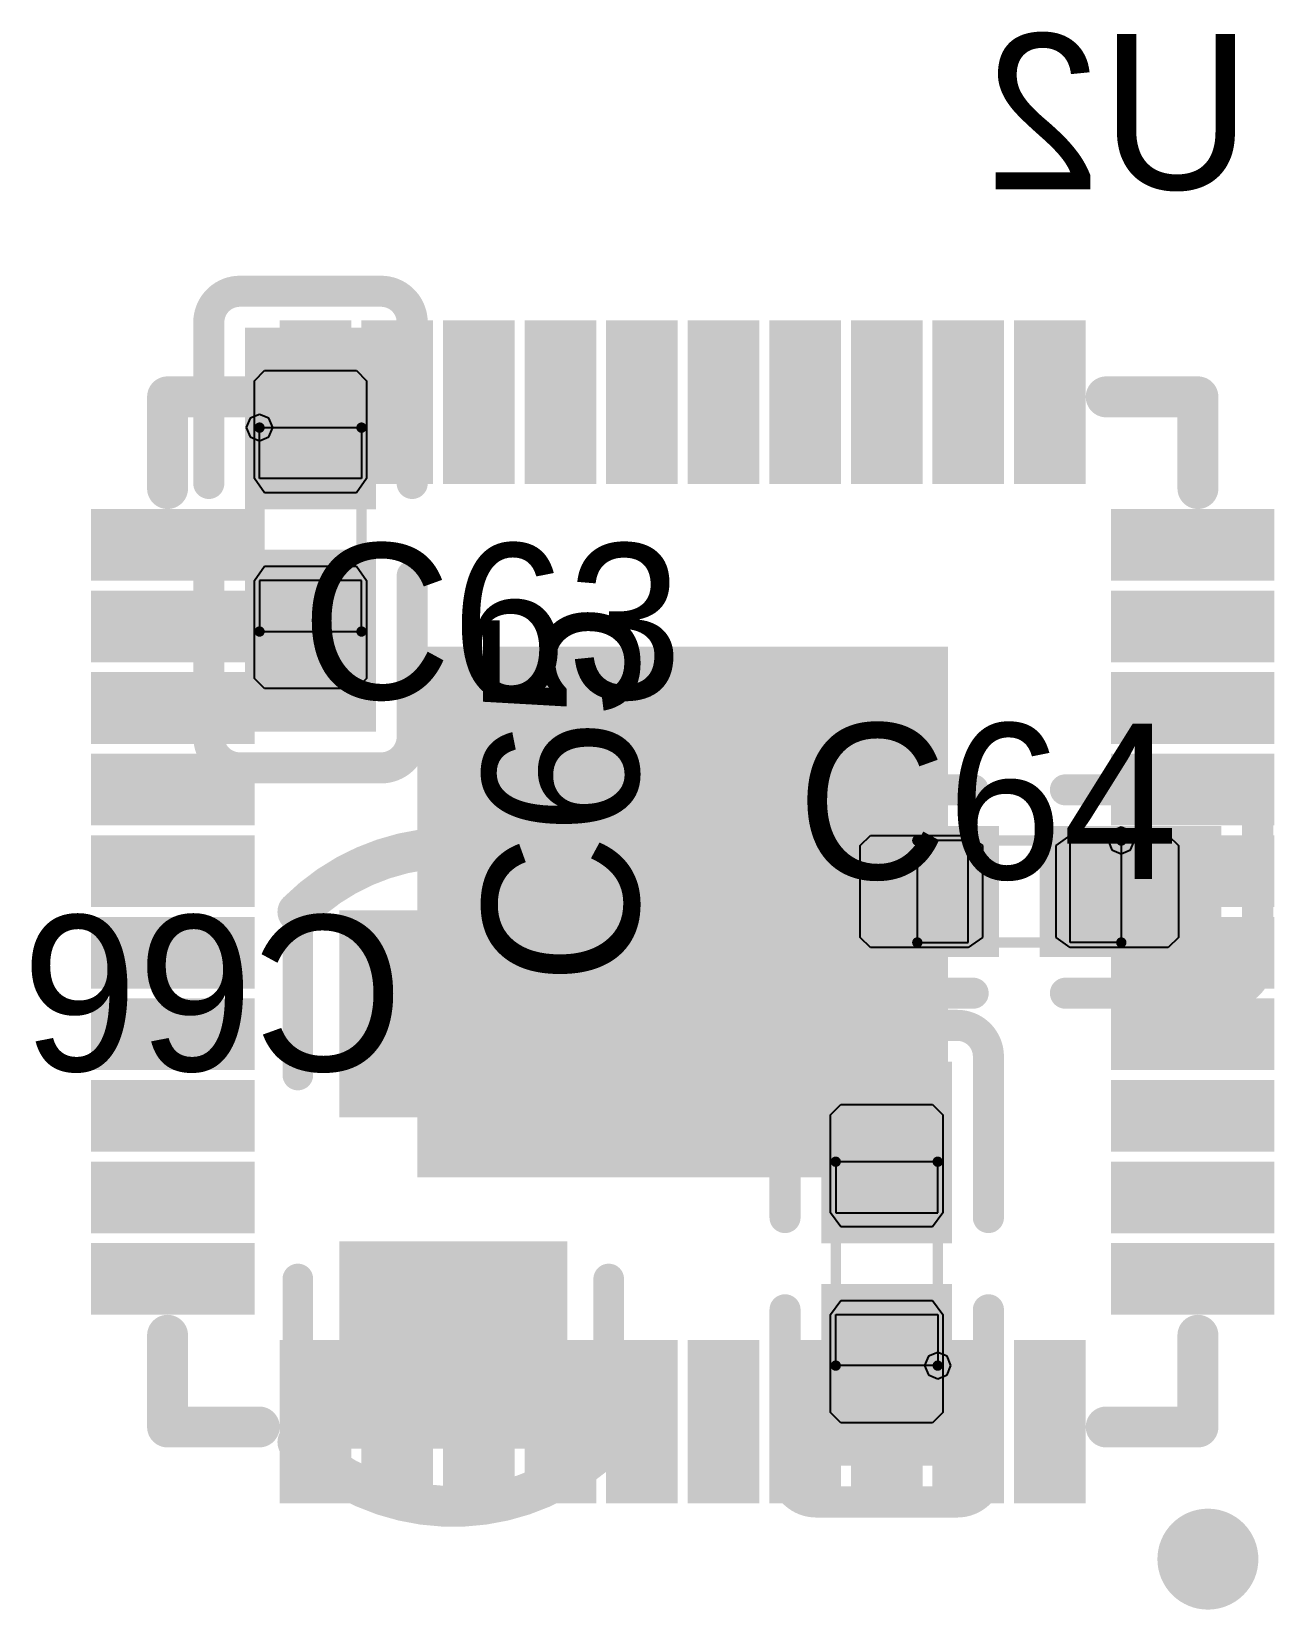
# Model space of a CAD drawing. Header units: millimetres. Extents: x 892 to 1144, y 1011 to 1123.
# Drawn here: x 983.03 to 989.13, y 1096.1 to 1103.84 of the extents above; entities that cross this region are included whole.
import ezdxf

# ---------------------------------------------------------------- set-up
doc = ezdxf.new("R2010")
doc.units = ezdxf.units.MM
for name, color, linetype in [('BottomLayer', 5, 'Continuous'), ('BottomOverlay', 54, 'Continuous'), ('BottomPaste', 16, 'Continuous'), ('BottomSolder', 6, 'Continuous'), ('Mechanical15', 56, 'Continuous'), ('TopLayer', 1, 'Continuous'), ('TopOverlay', 2, 'Continuous'), ('TopPaste', 8, 'Continuous'), ('TopSolder', 216, 'Continuous')]:
    doc.layers.add(name, color=color, linetype=linetype)

msp = doc.modelspace()

# ---------------------------------------------------------------- linework, layer by layer
at = {"layer": 'BottomLayer'}
for points in [[(984.3, 1101.675), (984.55, 1101.675), (984.3, 1102.375), (984.55, 1102.375)], [(984.7, 1101.675), (984.95, 1101.675), (984.7, 1102.375), (984.95, 1102.375)], [(985.1, 1101.675), (985.35, 1101.675), (985.1, 1102.375), (985.35, 1102.375)], [(985.5, 1101.675), (985.75, 1101.675), (985.5, 1102.375), (985.75, 1102.375)], [(985.9, 1101.675), (986.15, 1101.675), (985.9, 1102.375), (986.15, 1102.375)], [(986.3, 1101.675), (986.55, 1101.675), (986.3, 1102.375), (986.55, 1102.375)], [(986.7, 1101.675), (986.95, 1101.675), (986.7, 1102.375), (986.95, 1102.375)], [(987.1, 1101.675), (987.35, 1101.675), (987.1, 1102.375), (987.35, 1102.375)], [(987.5, 1101.675), (987.75, 1101.675), (987.5, 1102.375), (987.75, 1102.375)], [(987.9, 1101.675), (988.15, 1101.675), (987.9, 1102.375), (988.15, 1102.375)], [(983.375, 1101.45), (983.375, 1101.2), (984.075, 1101.45), (984.075, 1101.2)], [(988.375, 1101.45), (988.375, 1101.2), (989.075, 1101.45), (989.075, 1101.2)], [(983.375, 1101.05), (983.375, 1100.8), (984.075, 1101.05), (984.075, 1100.8)], [(988.375, 1101.05), (988.375, 1100.8), (989.075, 1101.05), (989.075, 1100.8)], [(987.475, 1098.275), (987.475, 1100.775), (984.975, 1098.275), (984.975, 1100.775)], [(983.375, 1100.65), (983.375, 1100.4), (984.075, 1100.65), (984.075, 1100.4)], [(988.375, 1100.65), (988.375, 1100.4), (989.075, 1100.65), (989.075, 1100.4)], [(983.375, 1100.25), (983.375, 1100), (984.075, 1100.25), (984.075, 1100)], [(988.375, 1100.25), (988.375, 1100), (989.075, 1100.25), (989.075, 1100)], [(983.375, 1099.85), (983.375, 1099.6), (984.075, 1099.85), (984.075, 1099.6)], [(988.375, 1099.85), (988.375, 1099.6), (989.075, 1099.85), (989.075, 1099.6)], [(983.375, 1099.45), (983.375, 1099.2), (984.075, 1099.45), (984.075, 1099.2)], [(988.375, 1099.45), (988.375, 1099.2), (989.075, 1099.45), (989.075, 1099.2)], [(983.375, 1099.05), (983.375, 1098.8), (984.075, 1099.05), (984.075, 1098.8)], [(988.375, 1099.05), (988.375, 1098.8), (989.075, 1099.05), (989.075, 1098.8)], [(983.375, 1098.65), (983.375, 1098.4), (984.075, 1098.65), (984.075, 1098.4)], [(988.375, 1098.65), (988.375, 1098.4), (989.075, 1098.65), (989.075, 1098.4)], [(983.375, 1098.25), (983.375, 1098), (984.075, 1098.25), (984.075, 1098)], [(988.375, 1098.25), (988.375, 1098), (989.075, 1098.25), (989.075, 1098)], [(983.375, 1097.85), (983.375, 1097.6), (984.075, 1097.85), (984.075, 1097.6)], [(988.375, 1097.85), (988.375, 1097.6), (989.075, 1097.85), (989.075, 1097.6)], [(984.3, 1096.675), (984.55, 1096.675), (984.3, 1097.375), (984.55, 1097.375)], [(984.7, 1096.675), (984.95, 1096.675), (984.7, 1097.375), (984.95, 1097.375)], [(985.1, 1096.675), (985.35, 1096.675), (985.1, 1097.375), (985.35, 1097.375)], [(985.5, 1096.675), (985.75, 1096.675), (985.5, 1097.375), (985.75, 1097.375)], [(985.9, 1096.675), (986.15, 1096.675), (985.9, 1097.375), (986.15, 1097.375)], [(986.3, 1096.675), (986.55, 1096.675), (986.3, 1097.375), (986.55, 1097.375)], [(986.7, 1096.675), (986.95, 1096.675), (986.7, 1097.375), (986.95, 1097.375)], [(987.1, 1096.675), (987.35, 1096.675), (987.1, 1097.375), (987.35, 1097.375)], [(987.5, 1096.675), (987.75, 1096.675), (987.5, 1097.375), (987.75, 1097.375)], [(987.9, 1096.675), (988.15, 1096.675), (987.9, 1097.375), (988.15, 1097.375)]]:
    msp.add_solid(points, dxfattribs=at)
at = {"layer": 'BottomOverlay', "const_width": 0.2007}
for points in [[(983.6992, 1102.0508), (984.1488, 1102.0508)], [(983.6992, 1101.6012), (983.6992, 1102.0508)], [(988.3012, 1102.0508), (988.7508, 1102.0508)], [(988.7508, 1101.6012), (988.7508, 1102.0508)], [(983.6992, 1096.9992), (983.6992, 1097.4488)], [(988.7508, 1096.9992), (988.7508, 1097.4488)], [(983.6992, 1096.9992), (984.1488, 1096.9992)], [(988.3012, 1096.9992), (988.7508, 1096.9992)]]:
    msp.add_lwpolyline(points, dxfattribs=at)
at = {"layer": 'BottomOverlay'}
for points, const_width in [([(983.649, 1102.0508, 1), (983.7494, 1102.0508, 1)], 0.1003), ([(983.649, 1102.0508, 1), (983.7494, 1102.0508, 1)], 0.1003), ([(984.0986, 1102.0508, 1), (984.1989, 1102.0508, 1)], 0.1003), ([(988.251, 1102.0508, 1), (988.3514, 1102.0508, 1)], 0.1003), ([(988.7006, 1102.0508, 1), (988.801, 1102.0508, 1)], 0.1003), ([(988.7006, 1102.0508, 1), (988.801, 1102.0508, 1)], 0.1003), ([(983.649, 1101.6012, 1), (983.7494, 1101.6012, 1)], 0.1003), ([(988.7006, 1101.6012, 1), (988.801, 1101.6012, 1)], 0.1003), ([(983.649, 1097.4488, 1), (983.7494, 1097.4488, 1)], 0.1003), ([(988.7006, 1097.4488, 1), (988.801, 1097.4488, 1)], 0.1003), ([(983.649, 1096.9992, 1), (983.7494, 1096.9992, 1)], 0.1003), ([(983.649, 1096.9992, 1), (983.7494, 1096.9992, 1)], 0.1003), ([(984.0986, 1096.9992, 1), (984.1989, 1096.9992, 1)], 0.1003), ([(988.251, 1096.9992, 1), (988.3514, 1096.9992, 1)], 0.1003), ([(988.7006, 1096.9992, 1), (988.801, 1096.9992, 1)], 0.1003), ([(988.7006, 1096.9992, 1), (988.801, 1096.9992, 1)], 0.1003), ([(988.7362, 1096.4741, 1), (988.8606, 1096.4741, 1)], 0.1245), ([(988.7387, 1096.4741, 1), (988.8632, 1096.4741, 1)], 0.1245)]:
    msp.add_lwpolyline(points, format="xyb", close=True, dxfattribs=dict(at, const_width=const_width))
at = {"layer": 'BottomOverlay', "const_width": 0.2489}
msp.add_lwpolyline([(988.8009, 1096.4741, -196.89102), (988.7984, 1096.4741)], format="xyb", dxfattribs=at)
at = {"layer": 'BottomPaste'}
for points in [[(984.3, 1101.675), (984.55, 1101.675), (984.3, 1102.375), (984.55, 1102.375)], [(984.7, 1101.675), (984.95, 1101.675), (984.7, 1102.375), (984.95, 1102.375)], [(985.1, 1101.675), (985.35, 1101.675), (985.1, 1102.375), (985.35, 1102.375)], [(985.5, 1101.675), (985.75, 1101.675), (985.5, 1102.375), (985.75, 1102.375)], [(985.9, 1101.675), (986.15, 1101.675), (985.9, 1102.375), (986.15, 1102.375)], [(986.3, 1101.675), (986.55, 1101.675), (986.3, 1102.375), (986.55, 1102.375)], [(986.7, 1101.675), (986.95, 1101.675), (986.7, 1102.375), (986.95, 1102.375)], [(987.1, 1101.675), (987.35, 1101.675), (987.1, 1102.375), (987.35, 1102.375)], [(987.5, 1101.675), (987.75, 1101.675), (987.5, 1102.375), (987.75, 1102.375)], [(987.9, 1101.675), (988.15, 1101.675), (987.9, 1102.375), (988.15, 1102.375)], [(983.375, 1101.45), (983.375, 1101.2), (984.075, 1101.45), (984.075, 1101.2)], [(988.375, 1101.45), (988.375, 1101.2), (989.075, 1101.45), (989.075, 1101.2)], [(983.375, 1101.05), (983.375, 1100.8), (984.075, 1101.05), (984.075, 1100.8)], [(988.375, 1101.05), (988.375, 1100.8), (989.075, 1101.05), (989.075, 1100.8)], [(987.475, 1098.275), (987.475, 1100.775), (984.975, 1098.275), (984.975, 1100.775)], [(983.375, 1100.65), (983.375, 1100.4), (984.075, 1100.65), (984.075, 1100.4)], [(988.375, 1100.65), (988.375, 1100.4), (989.075, 1100.65), (989.075, 1100.4)], [(983.375, 1100.25), (983.375, 1100), (984.075, 1100.25), (984.075, 1100)], [(988.375, 1100.25), (988.375, 1100), (989.075, 1100.25), (989.075, 1100)], [(983.375, 1099.85), (983.375, 1099.6), (984.075, 1099.85), (984.075, 1099.6)], [(988.375, 1099.85), (988.375, 1099.6), (989.075, 1099.85), (989.075, 1099.6)], [(983.375, 1099.45), (983.375, 1099.2), (984.075, 1099.45), (984.075, 1099.2)], [(988.375, 1099.45), (988.375, 1099.2), (989.075, 1099.45), (989.075, 1099.2)], [(983.375, 1099.05), (983.375, 1098.8), (984.075, 1099.05), (984.075, 1098.8)], [(988.375, 1099.05), (988.375, 1098.8), (989.075, 1099.05), (989.075, 1098.8)], [(983.375, 1098.65), (983.375, 1098.4), (984.075, 1098.65), (984.075, 1098.4)], [(988.375, 1098.65), (988.375, 1098.4), (989.075, 1098.65), (989.075, 1098.4)], [(983.375, 1098.25), (983.375, 1098), (984.075, 1098.25), (984.075, 1098)], [(988.375, 1098.25), (988.375, 1098), (989.075, 1098.25), (989.075, 1098)], [(983.375, 1097.85), (983.375, 1097.6), (984.075, 1097.85), (984.075, 1097.6)], [(988.375, 1097.85), (988.375, 1097.6), (989.075, 1097.85), (989.075, 1097.6)], [(984.3, 1096.675), (984.55, 1096.675), (984.3, 1097.375), (984.55, 1097.375)], [(984.7, 1096.675), (984.95, 1096.675), (984.7, 1097.375), (984.95, 1097.375)], [(985.1, 1096.675), (985.35, 1096.675), (985.1, 1097.375), (985.35, 1097.375)], [(985.5, 1096.675), (985.75, 1096.675), (985.5, 1097.375), (985.75, 1097.375)], [(985.9, 1096.675), (986.15, 1096.675), (985.9, 1097.375), (986.15, 1097.375)], [(986.3, 1096.675), (986.55, 1096.675), (986.3, 1097.375), (986.55, 1097.375)], [(986.7, 1096.675), (986.95, 1096.675), (986.7, 1097.375), (986.95, 1097.375)], [(987.1, 1096.675), (987.35, 1096.675), (987.1, 1097.375), (987.35, 1097.375)], [(987.5, 1096.675), (987.75, 1096.675), (987.5, 1097.375), (987.75, 1097.375)], [(987.9, 1096.675), (988.15, 1096.675), (987.9, 1097.375), (988.15, 1097.375)]]:
    msp.add_solid(points, dxfattribs=at)
at = {"layer": 'BottomSolder'}
for points in [[(984.2492, 1101.6242), (984.6008, 1101.6242), (984.2492, 1102.4258), (984.6008, 1102.4258)], [(984.6492, 1101.6242), (985.0008, 1101.6242), (984.6492, 1102.4258), (985.0008, 1102.4258)], [(985.0492, 1101.6242), (985.4008, 1101.6242), (985.0492, 1102.4258), (985.4008, 1102.4258)], [(985.4492, 1101.6242), (985.8008, 1101.6242), (985.4492, 1102.4258), (985.8008, 1102.4258)], [(985.8492, 1101.6242), (986.2008, 1101.6242), (985.8492, 1102.4258), (986.2008, 1102.4258)], [(986.2492, 1101.6242), (986.6008, 1101.6242), (986.2492, 1102.4258), (986.6008, 1102.4258)], [(986.6492, 1101.6242), (987.0008, 1101.6242), (986.6492, 1102.4258), (987.0008, 1102.4258)], [(987.0492, 1101.6242), (987.4008, 1101.6242), (987.0492, 1102.4258), (987.4008, 1102.4258)], [(987.4492, 1101.6242), (987.8008, 1101.6242), (987.4492, 1102.4258), (987.8008, 1102.4258)], [(987.8492, 1101.6242), (988.2008, 1101.6242), (987.8492, 1102.4258), (988.2008, 1102.4258)], [(983.3242, 1101.5008), (983.3242, 1101.1492), (984.1258, 1101.5008), (984.1258, 1101.1492)], [(988.3242, 1101.5008), (988.3242, 1101.1492), (989.1258, 1101.5008), (989.1258, 1101.1492)], [(983.3242, 1101.1008), (983.3242, 1100.7492), (984.1258, 1101.1008), (984.1258, 1100.7492)], [(988.3242, 1101.1008), (988.3242, 1100.7492), (989.1258, 1101.1008), (989.1258, 1100.7492)], [(987.5258, 1098.2242), (987.5258, 1100.8258), (984.9242, 1098.2242), (984.9242, 1100.8258)], [(983.3242, 1100.7008), (983.3242, 1100.3492), (984.1258, 1100.7008), (984.1258, 1100.3492)], [(988.3242, 1100.7008), (988.3242, 1100.3492), (989.1258, 1100.7008), (989.1258, 1100.3492)], [(983.3242, 1100.3008), (983.3242, 1099.9492), (984.1258, 1100.3008), (984.1258, 1099.9492)], [(988.3242, 1100.3008), (988.3242, 1099.9492), (989.1258, 1100.3008), (989.1258, 1099.9492)], [(983.3242, 1099.9008), (983.3242, 1099.5492), (984.1258, 1099.9008), (984.1258, 1099.5492)], [(988.3242, 1099.9008), (988.3242, 1099.5492), (989.1258, 1099.9008), (989.1258, 1099.5492)], [(983.3242, 1099.5008), (983.3242, 1099.1492), (984.1258, 1099.5008), (984.1258, 1099.1492)], [(988.3242, 1099.5008), (988.3242, 1099.1492), (989.1258, 1099.5008), (989.1258, 1099.1492)], [(983.3242, 1099.1008), (983.3242, 1098.7492), (984.1258, 1099.1008), (984.1258, 1098.7492)], [(988.3242, 1099.1008), (988.3242, 1098.7492), (989.1258, 1099.1008), (989.1258, 1098.7492)], [(983.3242, 1098.7008), (983.3242, 1098.3492), (984.1258, 1098.7008), (984.1258, 1098.3492)], [(988.3242, 1098.7008), (988.3242, 1098.3492), (989.1258, 1098.7008), (989.1258, 1098.3492)], [(983.3242, 1098.3008), (983.3242, 1097.9492), (984.1258, 1098.3008), (984.1258, 1097.9492)], [(988.3242, 1098.3008), (988.3242, 1097.9492), (989.1258, 1098.3008), (989.1258, 1097.9492)], [(983.3242, 1097.9008), (983.3242, 1097.5492), (984.1258, 1097.9008), (984.1258, 1097.5492)], [(988.3242, 1097.9008), (988.3242, 1097.5492), (989.1258, 1097.9008), (989.1258, 1097.5492)], [(984.2492, 1096.6242), (984.6008, 1096.6242), (984.2492, 1097.4258), (984.6008, 1097.4258)], [(984.6492, 1096.6242), (985.0008, 1096.6242), (984.6492, 1097.4258), (985.0008, 1097.4258)], [(985.0492, 1096.6242), (985.4008, 1096.6242), (985.0492, 1097.4258), (985.4008, 1097.4258)], [(985.4492, 1096.6242), (985.8008, 1096.6242), (985.4492, 1097.4258), (985.8008, 1097.4258)], [(985.8492, 1096.6242), (986.2008, 1096.6242), (985.8492, 1097.4258), (986.2008, 1097.4258)], [(986.2492, 1096.6242), (986.6008, 1096.6242), (986.2492, 1097.4258), (986.6008, 1097.4258)], [(986.6492, 1096.6242), (987.0008, 1096.6242), (986.6492, 1097.4258), (987.0008, 1097.4258)], [(987.0492, 1096.6242), (987.4008, 1096.6242), (987.0492, 1097.4258), (987.4008, 1097.4258)], [(987.4492, 1096.6242), (987.8008, 1096.6242), (987.4492, 1097.4258), (987.8008, 1097.4258)], [(987.8492, 1096.6242), (988.2008, 1096.6242), (987.8492, 1097.4258), (988.2008, 1097.4258)]]:
    msp.add_solid(points, dxfattribs=at)
at = {"layer": 'Mechanical15'}
for p, q in [((984.1041, 1101.9459), (984.085, 1101.9)), ((984.15, 1101.9649), (984.1041, 1101.9459)), ((984.1959, 1101.9459), (984.15, 1101.9649)), ((984.2149, 1101.9), (984.1959, 1101.9459)), ((984.085, 1101.9), (984.1041, 1101.8541)), ((984.1041, 1101.8541), (984.15, 1101.8351)), ((984.15, 1101.65), (984.15, 1101.9)), ((984.15, 1101.9), (984.65, 1101.9)), ((984.15, 1101.8351), (984.1959, 1101.8541)), ((984.1959, 1101.8541), (984.2149, 1101.9)), ((984.65, 1101.9), (984.65, 1101.65)), ((984.65, 1101.65), (984.15, 1101.65)), ((984.15, 1101.15), (984.15, 1100.9)), ((984.65, 1101.15), (984.15, 1101.15)), ((984.65, 1100.9), (984.65, 1101.15)), ((984.15, 1100.9), (984.65, 1100.9)), ((988.3291, 1099.9209), (988.3101, 1099.875)), ((988.375, 1099.9399), (988.3291, 1099.9209)), ((988.4209, 1099.9209), (988.375, 1099.9399)), ((988.4399, 1099.875), (988.4209, 1099.9209)), ((987.625, 1099.875), (987.375, 1099.875)), ((987.375, 1099.875), (987.375, 1099.375)), ((987.625, 1099.375), (987.625, 1099.875)), ((988.125, 1099.875), (988.375, 1099.875)), ((988.125, 1099.375), (988.125, 1099.875)), ((988.3101, 1099.875), (988.3101, 1099.875)), ((988.3101, 1099.875), (988.3291, 1099.8291)), ((988.375, 1099.875), (988.375, 1099.375)), ((988.4209, 1099.8291), (988.4399, 1099.875)), ((988.4399, 1099.875), (988.4399, 1099.875)), ((988.3291, 1099.8291), (988.375, 1099.8101)), ((988.375, 1099.8101), (988.4209, 1099.8291)), ((987.375, 1099.375), (987.625, 1099.375)), ((988.375, 1099.375), (988.125, 1099.375)), ((987.475, 1098.3), (986.975, 1098.3)), ((986.975, 1098.3), (986.975, 1098.05)), ((987.475, 1098.05), (987.475, 1098.3)), ((986.975, 1098.05), (987.475, 1098.05)), ((986.975, 1097.3), (986.975, 1097.55)), ((986.975, 1097.55), (987.475, 1097.55)), ((987.475, 1097.55), (987.475, 1097.3)), ((987.475, 1097.3649), (987.4291, 1097.3459)), ((987.475, 1097.3649), (987.475, 1097.3649)), ((987.5209, 1097.3459), (987.475, 1097.3649)), ((987.475, 1097.3), (986.975, 1097.3)), ((987.4291, 1097.3459), (987.4101, 1097.3)), ((987.4101, 1097.3), (987.4291, 1097.2541)), ((987.5399, 1097.3), (987.5209, 1097.3459)), ((987.5209, 1097.2541), (987.5399, 1097.3)), ((987.4291, 1097.2541), (987.475, 1097.2351)), ((987.475, 1097.2351), (987.5209, 1097.2541)), ((987.475, 1097.2351), (987.475, 1097.2351))]:
    msp.add_line(p, q, dxfattribs=at)
at = {"layer": 'Mechanical15', "const_width": 0.0508}
for points in [[(984.15, 1100.9), (984.15, 1101.9)], [(984.15, 1101.9), (984.65, 1101.9)], [(984.65, 1100.9), (984.65, 1101.9)], [(984.15, 1100.9), (984.65, 1100.9)], [(987.375, 1099.875), (988.375, 1099.875)], [(987.375, 1099.375), (987.375, 1099.875)], [(988.375, 1099.375), (988.375, 1099.875)], [(987.375, 1099.375), (988.375, 1099.375)], [(986.975, 1098.3), (987.475, 1098.3)], [(986.975, 1097.3), (986.975, 1098.3)], [(987.475, 1097.3), (987.475, 1098.3)], [(986.975, 1097.3), (987.475, 1097.3)]]:
    msp.add_lwpolyline(points, dxfattribs=at)
at = {"layer": 'Mechanical15', "const_width": 0.0254}
for points in [[(984.1373, 1101.9, 1), (984.1627, 1101.9, 1)], [(984.1373, 1101.9, 1), (984.1627, 1101.9, 1)], [(984.6373, 1101.9, 1), (984.6627, 1101.9, 1)], [(984.6373, 1101.9, 1), (984.6627, 1101.9, 1)], [(984.1373, 1100.9, 1), (984.1627, 1100.9, 1)], [(984.1373, 1100.9, 1), (984.1627, 1100.9, 1)], [(984.6373, 1100.9, 1), (984.6627, 1100.9, 1)], [(984.6373, 1100.9, 1), (984.6627, 1100.9, 1)], [(987.3623, 1099.875, 1), (987.3877, 1099.875, 1)], [(987.3623, 1099.875, 1), (987.3877, 1099.875, 1)], [(988.3623, 1099.875, 1), (988.3877, 1099.875, 1)], [(988.3623, 1099.875, 1), (988.3877, 1099.875, 1)], [(987.3623, 1099.375, 1), (987.3877, 1099.375, 1)], [(987.3623, 1099.375, 1), (987.3877, 1099.375, 1)], [(988.3623, 1099.375, 1), (988.3877, 1099.375, 1)], [(988.3623, 1099.375, 1), (988.3877, 1099.375, 1)], [(986.9623, 1098.3, 1), (986.9877, 1098.3, 1)], [(986.9623, 1098.3, 1), (986.9877, 1098.3, 1)], [(987.4623, 1098.3, 1), (987.4877, 1098.3, 1)], [(987.4623, 1098.3, 1), (987.4877, 1098.3, 1)], [(986.9623, 1097.3, 1), (986.9877, 1097.3, 1)], [(986.9623, 1097.3, 1), (986.9877, 1097.3, 1)], [(987.4623, 1097.3, 1), (987.4877, 1097.3, 1)], [(987.4623, 1097.3, 1), (987.4877, 1097.3, 1)]]:
    msp.add_lwpolyline(points, format="xyb", close=True, dxfattribs=at)
at = {"layer": 'TopLayer'}
for points in [[(984.13, 1102.3401), (984.13, 1101.55), (984.67, 1102.3401), (984.67, 1101.55)], [(984.13, 1101.25), (984.13, 1100.4599), (984.67, 1101.25), (984.67, 1100.4599)], [(987.725, 1099.895), (986.9349, 1099.895), (987.725, 1099.355), (986.9349, 1099.355)], [(988.8151, 1099.895), (988.025, 1099.895), (988.8151, 1099.355), (988.025, 1099.355)], [(985.5572, 1099.4314), (984.6428, 1099.4314), (985.5572, 1098.6186), (984.6428, 1098.6186)], [(987.495, 1097.95), (987.495, 1098.7401), (986.955, 1097.95), (986.955, 1098.7401)], [(985.5572, 1097.8074), (984.6428, 1097.8074), (985.5572, 1096.9946), (984.6428, 1096.9946)], [(987.495, 1096.8599), (987.495, 1097.65), (986.955, 1096.8599), (986.955, 1097.65)]]:
    msp.add_solid(points, dxfattribs=at)
at = {"layer": 'TopOverlay'}
for points, const_width in [([(983.9014, 1102.4163, -0.414214), (984.0538, 1102.5687)], 0.1524), ([(984.7462, 1102.5687, -0.414214), (984.8986, 1102.4163)], 0.1524), ([(984.0538, 1100.2313, -0.414214), (983.9014, 1100.3837)], 0.1524), ([(984.8986, 1100.3837, -0.414214), (984.7462, 1100.2313)], 0.1524), ([(986.7063, 1099.9712, -0.414214), (986.8587, 1100.1236)], 0.1524), ([(988.8913, 1100.1236, -0.414214), (989.0437, 1099.9712)], 0.1524), ([(984.338, 1099.525, -0.414214), (985.862, 1099.525)], 0.2), ([(986.8587, 1099.1264, -0.414214), (986.7063, 1099.2788)], 0.1524), ([(989.0437, 1099.2788, -0.414214), (988.8913, 1099.1264)], 0.1524), ([(986.7264, 1098.8163, -0.414214), (986.8788, 1098.9687)], 0.1524), ([(987.5712, 1098.9687, -0.414214), (987.7236, 1098.8163)], 0.1524), ([(985.862, 1096.925, -0.414214), (984.338, 1096.925)], 0.2), ([(986.8788, 1096.6313, -0.414214), (986.7264, 1096.7837)], 0.1524), ([(987.7236, 1096.7837, -0.414214), (987.5712, 1096.6313)], 0.1524)]:
    msp.add_lwpolyline(points, format="xyb", dxfattribs=dict(at, const_width=const_width))
for points, const_width in [([(984.0538, 1102.5687), (984.7462, 1102.5687)], 0.1524), ([(983.9014, 1101.6262), (983.9014, 1102.4163)], 0.1524), ([(984.8986, 1101.6262), (984.8986, 1102.4163)], 0.1524), ([(983.9014, 1100.3837), (983.9014, 1101.1738)], 0.1524), ([(984.8986, 1100.3837), (984.8986, 1101.1738)], 0.1524), ([(984.0538, 1100.2313), (984.7462, 1100.2313)], 0.1524), ([(986.8587, 1100.1236), (987.6488, 1100.1236)], 0.1524), ([(988.1012, 1100.1236), (988.8913, 1100.1236)], 0.1524), ([(986.7063, 1099.2788), (986.7063, 1099.9712)], 0.1524), ([(989.0437, 1099.2788), (989.0437, 1099.9712)], 0.1524), ([(984.338, 1098.725), (984.338, 1099.525)], 0.15), ([(985.862, 1098.725), (985.862, 1099.525)], 0.15), ([(986.8587, 1099.1264), (987.6488, 1099.1264)], 0.1524), ([(988.1012, 1099.1264), (988.8913, 1099.1264)], 0.1524), ([(986.8788, 1098.9687), (987.5712, 1098.9687)], 0.1524), ([(986.7264, 1098.0262), (986.7264, 1098.8163)], 0.1524), ([(987.7236, 1098.0262), (987.7236, 1098.8163)], 0.1524), ([(984.338, 1096.925), (984.338, 1097.725)], 0.15), ([(985.862, 1096.925), (985.862, 1097.725)], 0.15), ([(986.7264, 1096.7837), (986.7264, 1097.5738)], 0.1524), ([(987.7236, 1096.7837), (987.7236, 1097.5738)], 0.1524), ([(986.8788, 1096.6313), (987.5712, 1096.6313)], 0.1524)]:
    msp.add_lwpolyline(points, dxfattribs=dict(at, const_width=const_width))
for points, const_width in [([(984.0157, 1102.5687, 1), (984.0919, 1102.5687, 1)], 0.0762), ([(984.0157, 1102.5687, 1), (984.0919, 1102.5687, 1)], 0.0762), ([(984.7081, 1102.5687, 1), (984.7843, 1102.5687, 1)], 0.0762), ([(984.7081, 1102.5687, 1), (984.7843, 1102.5687, 1)], 0.0762), ([(983.8633, 1102.4163, 1), (983.9395, 1102.4163, 1)], 0.0762), ([(983.8633, 1102.4163, 1), (983.9395, 1102.4163, 1)], 0.0762), ([(984.8605, 1102.4163, 1), (984.9367, 1102.4163, 1)], 0.0762), ([(984.8605, 1102.4163, 1), (984.9367, 1102.4163, 1)], 0.0762), ([(983.8633, 1101.6262, 1), (983.9395, 1101.6262, 1)], 0.0762), ([(984.8605, 1101.6262, 1), (984.9367, 1101.6262, 1)], 0.0762), ([(983.8633, 1101.1738, 1), (983.9395, 1101.1738, 1)], 0.0762), ([(984.8605, 1101.1738, 1), (984.9367, 1101.1738, 1)], 0.0762), ([(983.8633, 1100.3837, 1), (983.9395, 1100.3837, 1)], 0.0762), ([(983.8633, 1100.3837, 1), (983.9395, 1100.3837, 1)], 0.0762), ([(984.8605, 1100.3837, 1), (984.9367, 1100.3837, 1)], 0.0762), ([(984.8605, 1100.3837, 1), (984.9367, 1100.3837, 1)], 0.0762), ([(984.0157, 1100.2313, 1), (984.0919, 1100.2313, 1)], 0.0762), ([(984.0157, 1100.2313, 1), (984.0919, 1100.2313, 1)], 0.0762), ([(984.7081, 1100.2313, 1), (984.7843, 1100.2313, 1)], 0.0762), ([(984.7081, 1100.2313, 1), (984.7843, 1100.2313, 1)], 0.0762), ([(986.8206, 1100.1236, 1), (986.8968, 1100.1236, 1)], 0.0762), ([(986.8206, 1100.1236, 1), (986.8968, 1100.1236, 1)], 0.0762), ([(987.6107, 1100.1236, 1), (987.6869, 1100.1236, 1)], 0.0762), ([(988.0631, 1100.1236, 1), (988.1393, 1100.1236, 1)], 0.0762), ([(988.8532, 1100.1236, 1), (988.9294, 1100.1236, 1)], 0.0762), ([(988.8532, 1100.1236, 1), (988.9294, 1100.1236, 1)], 0.0762), ([(986.6682, 1099.9712, 1), (986.7444, 1099.9712, 1)], 0.0762), ([(986.6682, 1099.9712, 1), (986.7444, 1099.9712, 1)], 0.0762), ([(989.0056, 1099.9712, 1), (989.0818, 1099.9712, 1)], 0.0762), ([(989.0056, 1099.9712, 1), (989.0818, 1099.9712, 1)], 0.0762), ([(984.288, 1099.525, 1), (984.388, 1099.525, 1)], 0.1), ([(985.812, 1099.525, 1), (985.912, 1099.525, 1)], 0.1), ([(984.3005, 1099.525, 1), (984.3755, 1099.525, 1)], 0.075), ([(985.8245, 1099.525, 1), (985.8995, 1099.525, 1)], 0.075), ([(986.6682, 1099.2788, 1), (986.7444, 1099.2788, 1)], 0.0762), ([(986.6682, 1099.2788, 1), (986.7444, 1099.2788, 1)], 0.0762), ([(989.0056, 1099.2788, 1), (989.0818, 1099.2788, 1)], 0.0762), ([(989.0056, 1099.2788, 1), (989.0818, 1099.2788, 1)], 0.0762), ([(986.8206, 1099.1264, 1), (986.8968, 1099.1264, 1)], 0.0762), ([(986.8206, 1099.1264, 1), (986.8968, 1099.1264, 1)], 0.0762), ([(987.6107, 1099.1264, 1), (987.6869, 1099.1264, 1)], 0.0762), ([(988.0631, 1099.1264, 1), (988.1393, 1099.1264, 1)], 0.0762), ([(988.8532, 1099.1264, 1), (988.9294, 1099.1264, 1)], 0.0762), ([(988.8532, 1099.1264, 1), (988.9294, 1099.1264, 1)], 0.0762), ([(986.8407, 1098.9687, 1), (986.9169, 1098.9687, 1)], 0.0762), ([(986.8407, 1098.9687, 1), (986.9169, 1098.9687, 1)], 0.0762), ([(987.5331, 1098.9687, 1), (987.6093, 1098.9687, 1)], 0.0762), ([(987.5331, 1098.9687, 1), (987.6093, 1098.9687, 1)], 0.0762), ([(986.6883, 1098.8163, 1), (986.7645, 1098.8163, 1)], 0.0762), ([(986.6883, 1098.8163, 1), (986.7645, 1098.8163, 1)], 0.0762), ([(987.6855, 1098.8163, 1), (987.7617, 1098.8163, 1)], 0.0762), ([(987.6855, 1098.8163, 1), (987.7617, 1098.8163, 1)], 0.0762), ([(984.3005, 1098.725, 1), (984.3755, 1098.725, 1)], 0.075), ([(985.8245, 1098.725, 1), (985.8995, 1098.725, 1)], 0.075), ([(986.6883, 1098.0262, 1), (986.7645, 1098.0262, 1)], 0.0762), ([(987.6855, 1098.0262, 1), (987.7617, 1098.0262, 1)], 0.0762), ([(984.3005, 1097.725, 1), (984.3755, 1097.725, 1)], 0.075), ([(985.8245, 1097.725, 1), (985.8995, 1097.725, 1)], 0.075), ([(986.6883, 1097.5738, 1), (986.7645, 1097.5738, 1)], 0.0762), ([(987.6855, 1097.5738, 1), (987.7617, 1097.5738, 1)], 0.0762), ([(984.288, 1096.925, 1), (984.388, 1096.925, 1)], 0.1), ([(984.3005, 1096.925, 1), (984.3755, 1096.925, 1)], 0.075), ([(985.812, 1096.925, 1), (985.912, 1096.925, 1)], 0.1), ([(985.8245, 1096.925, 1), (985.8995, 1096.925, 1)], 0.075), ([(986.6883, 1096.7837, 1), (986.7645, 1096.7837, 1)], 0.0762), ([(986.6883, 1096.7837, 1), (986.7645, 1096.7837, 1)], 0.0762), ([(987.6855, 1096.7837, 1), (987.7617, 1096.7837, 1)], 0.0762), ([(987.6855, 1096.7837, 1), (987.7617, 1096.7837, 1)], 0.0762), ([(986.8407, 1096.6313, 1), (986.9169, 1096.6313, 1)], 0.0762), ([(986.8407, 1096.6313, 1), (986.9169, 1096.6313, 1)], 0.0762), ([(987.5331, 1096.6313, 1), (987.6093, 1096.6313, 1)], 0.0762), ([(987.5331, 1096.6313, 1), (987.6093, 1096.6313, 1)], 0.0762)]:
    msp.add_lwpolyline(points, format="xyb", close=True, dxfattribs=dict(at, const_width=const_width))
at = {"layer": 'TopPaste'}
for p, q in [((984.125, 1102.13), (984.175, 1102.18)), ((984.175, 1102.18), (984.625, 1102.18)), ((984.625, 1102.18), (984.675, 1102.13)), ((984.125, 1101.65), (984.125, 1102.13)), ((984.675, 1102.13), (984.675, 1101.65)), ((984.175, 1101.58), (984.125, 1101.65)), ((984.675, 1101.65), (984.625, 1101.58)), ((984.625, 1101.58), (984.175, 1101.58)), ((984.125, 1101.15), (984.175, 1101.22)), ((984.175, 1101.22), (984.625, 1101.22)), ((984.625, 1101.22), (984.675, 1101.15)), ((984.125, 1100.67), (984.125, 1101.15)), ((984.675, 1101.15), (984.675, 1100.67)), ((984.175, 1100.62), (984.125, 1100.67)), ((984.625, 1100.62), (984.175, 1100.62)), ((984.675, 1100.67), (984.625, 1100.62)), ((987.095, 1099.85), (987.145, 1099.9)), ((987.095, 1099.4), (987.095, 1099.85)), ((987.145, 1099.9), (987.625, 1099.9)), ((987.625, 1099.9), (987.695, 1099.85)), ((987.695, 1099.85), (987.695, 1099.4)), ((988.055, 1099.85), (988.125, 1099.9)), ((988.055, 1099.4), (988.055, 1099.85)), ((988.125, 1099.9), (988.605, 1099.9)), ((988.605, 1099.9), (988.655, 1099.85)), ((988.655, 1099.85), (988.655, 1099.4)), ((987.145, 1099.35), (987.095, 1099.4)), ((987.695, 1099.4), (987.625, 1099.35)), ((988.125, 1099.35), (988.055, 1099.4)), ((988.655, 1099.4), (988.605, 1099.35)), ((987.625, 1099.35), (987.145, 1099.35)), ((988.605, 1099.35), (988.125, 1099.35)), ((986.95, 1098.53), (987, 1098.58)), ((986.95, 1098.05), (986.95, 1098.53)), ((987, 1098.58), (987.45, 1098.58)), ((987.45, 1098.58), (987.5, 1098.53)), ((987.5, 1098.53), (987.5, 1098.05)), ((987, 1097.98), (986.95, 1098.05)), ((987.45, 1097.98), (987, 1097.98)), ((987.5, 1098.05), (987.45, 1097.98)), ((986.95, 1097.55), (987, 1097.62)), ((987, 1097.62), (987.45, 1097.62)), ((987.45, 1097.62), (987.5, 1097.55)), ((986.95, 1097.07), (986.95, 1097.55)), ((987.5, 1097.55), (987.5, 1097.07)), ((987, 1097.02), (986.95, 1097.07)), ((987.5, 1097.07), (987.45, 1097.02)), ((987.45, 1097.02), (987, 1097.02))]:
    msp.add_line(p, q, dxfattribs=at)
for points in [[(984.13, 1102.3401), (984.13, 1101.55), (984.67, 1102.3401), (984.67, 1101.55)], [(984.13, 1101.25), (984.13, 1100.4599), (984.67, 1101.25), (984.67, 1100.4599)], [(987.725, 1099.895), (986.9349, 1099.895), (987.725, 1099.355), (986.9349, 1099.355)], [(988.8151, 1099.895), (988.025, 1099.895), (988.8151, 1099.355), (988.025, 1099.355)], [(985.5572, 1099.4314), (984.6428, 1099.4314), (985.5572, 1098.6186), (984.6428, 1098.6186)], [(987.495, 1097.95), (987.495, 1098.7401), (986.955, 1097.95), (986.955, 1098.7401)], [(985.5572, 1097.8074), (984.6428, 1097.8074), (985.5572, 1096.9946), (984.6428, 1096.9946)], [(987.495, 1096.8599), (987.495, 1097.65), (986.955, 1096.8599), (986.955, 1097.65)]]:
    msp.add_solid(points, dxfattribs=at)
at = {"layer": 'TopSolder'}
for points in [[(984.0792, 1102.3909), (984.0792, 1101.4992), (984.7208, 1102.3909), (984.7208, 1101.4992)], [(984.0792, 1101.3008), (984.0792, 1100.4091), (984.7208, 1101.3008), (984.7208, 1100.4091)], [(987.7758, 1099.9458), (986.8841, 1099.9458), (987.7758, 1099.3042), (986.8841, 1099.3042)], [(988.8659, 1099.9458), (987.9742, 1099.9458), (988.8659, 1099.3042), (987.9742, 1099.3042)], [(985.6588, 1099.533), (984.5412, 1099.533), (985.6588, 1098.517), (984.5412, 1098.517)], [(987.5458, 1097.8992), (987.5458, 1098.7909), (986.9042, 1097.8992), (986.9042, 1098.7909)], [(985.6588, 1097.909), (984.5412, 1097.909), (985.6588, 1096.893), (984.5412, 1096.893)], [(987.5458, 1096.8091), (987.5458, 1097.7008), (986.9042, 1096.8091), (986.9042, 1097.7008)]]:
    msp.add_solid(points, dxfattribs=at)

# ---------------------------------------------------------------- texts
at = {"layer": 'BottomOverlay', "text_generation_flag": 2}
msp.add_text('U2', height=0.762, dxfattribs=at).set_placement((989.0108, 1103.0688))
at = {"layer": 'TopOverlay'}
for s, p in [('C63', (984.3546, 1100.5688)), ('C64', (986.7844, 1099.6866))]:
    msp.add_text(s, height=0.762, dxfattribs=at).set_placement(p)
for s, rotation, p in [('C65', 90, (986.0074, 1099.1686)), ('C66', 180, (984.857, 1099.5082))]:
    msp.add_text(s, height=0.762, rotation=rotation, dxfattribs=at).set_placement(p)

doc.saveas('drawing.dxf')
